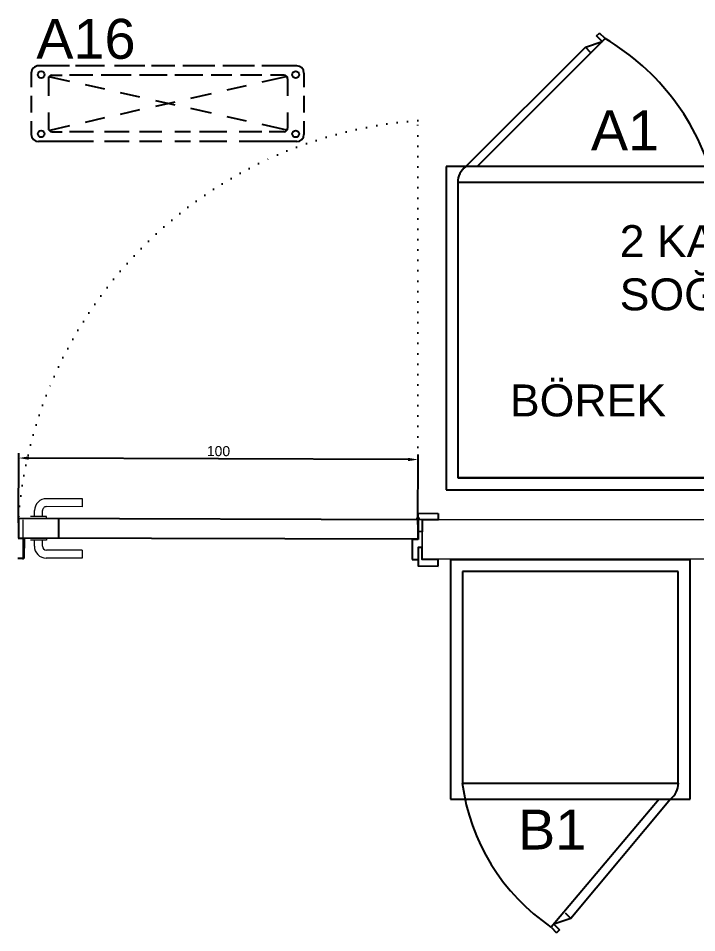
# Model space of a CAD drawing. Header units: millimetres. Extents: x 567392 to 582402, y 4512800 to 4518063.
# Drawn here: x 575947 to 576116.9, y 4514229 to 4514458.2 of the extents above; entities that cross this region are included whole.
import ezdxf

# ---------------------------------------------------------------- set-up
doc = ezdxf.new("R2010")
doc.units = ezdxf.units.MM
doc.linetypes.add('DOT', pattern=[0.25, 0, -0.25])
for name, color, linetype, lineweight in [('m fayans', 136, 'Continuous', 9), ('mkapı', 23, 'Continuous', 25), ('tefriş', 251, 'Continuous', 13), ('Yazi', 95, 'Continuous', 13), ('yücel-Ekipman', 4, 'Continuous', 25)]:
    doc.layers.add(name, color=color, linetype=linetype, lineweight=lineweight)
doc.layers.add('TEXT', color=3, linetype='Continuous')
doc.layers.add('yücel-poz no', color=7, linetype='Continuous')
doc.styles.add('ekp-yazı', font='Arial.ttf', dxfattribs={"height": 10})
doc.styles.get("Standard").update_dxf_attribs({"font": 'Arial.ttf'})
doc.dimstyles.new('ISO-25', dxfattribs={"dimtxt": 2.5, "dimasz": 2.5, "dimexe": 1.25, "dimexo": 0.625, "dimtad": 1, "dimtxsty": 'Standard', "dimcen": 2.5, "dimadec": 0, "dimazin": 0, "dimtfac": 1, "dimtmove": 0, "dimatfit": 3, "dimfxl": 1, "dimarcsym": 0})

# ---------------------------------------------------------------- blocks, each defined once
blk = doc.blocks.new('Frenox Depo Tipi Dolap Çift Kapı')
for p, q in [((0, 0), (0, 81)), ((0, 81), (70, 81)), ((140, 81), (70, 81)), ((140, 0), (140, 81)), ((70, 0), (0, 0)), ((70, 0), (140, 0))]:
    blk.add_line(p, q)
at = {"color": 251}
for p, q in [((3, 4), (3, 78)), ((3, 78), (137, 78)), ((137, 78), (73, 78)), ((137, 4), (137, 78)), ((67, 4), (3, 4)), ((73, 4), (137, 4))]:
    blk.add_line(p, q, dxfattribs=at)
at = {"color": 251, "linetype": 'Continuous'}
for p, q in [((67.05, 4), (2.95, 4)), ((72.95, 4), (137.05, 4)), ((4.95, 0), (34.89, -29.94)), ((7.78, 0), (39.83, -32.06)), ((132.22, 0), (100.17, -32.06)), ((135.05, 0), (105.11, -29.94)), ((36.3, -28.52), (34.89, -29.94)), ((103.7, -28.52), (105.11, -29.94)), ((34.89, -29.94), (39.13, -31.35)), ((39.13, -31.35), (37.71, -32.76)), ((39.83, -32.06), (38.42, -33.47)), ((100.17, -32.06), (101.58, -33.47)), ((105.11, -29.94), (100.87, -31.35)), ((100.87, -31.35), (102.29, -32.76)), ((37.71, -32.76), (38.42, -33.47)), ((102.29, -32.76), (101.58, -33.47))]:
    blk.add_line(p, q, dxfattribs=at)
at = {"linetype": 'Continuous'}
blk.add_line((67.05, 4), (72.95, 4), dxfattribs=at)
at = {"color": 251, "linetype": 'Continuous'}
for centre, radius, start, end in [((8.04, 4.05), 5.1, 180.5333, 232.5968), ((10.06, 18.71), 58.86, 300.387, 345.5223), ((129.94, 18.71), 58.86, 194.4777, 239.613), ((131.96, 4.05), 5.1, 307.4032, 359.4667)]:
    blk.add_arc(centre, radius, start, end, dxfattribs=at)
blk = doc.blocks.new('A$C03B0053C')
at = {"color": 4}
for p, q in [((1.81, 18.98), (16.24, 18.98)), ((19.31, 18.98), (26.17, 18.98)), ((28.41, 18.98), (32.35, 18.98)), ((35.58, 18.98), (41.14, 18.98)), ((43.72, 18.98), (49.93, 18.98)), ((52.68, 18.98), (66.45, 18.98)), ((0, 13.84), (0, 17.17)), ((68.27, 13.84), (68.27, 17.17)), ((0, 7.48), (0, 11.72)), ((68.27, 7.48), (68.27, 11.72)), ((0, 1.81), (0, 5.36)), ((68.27, 1.81), (68.27, 5.36)), ((1.81, 0), (10.52, 0)), ((12.36, 0), (20.28, 0)), ((22.28, 0), (30.35, 0)), ((32.35, 0), (38.17, 0)), ((39.84, 0), (47.45, 0)), ((49.93, 0), (57.21, 0)), ((58.72, 0), (66.45, 0))]:
    blk.add_line(p, q, dxfattribs=at)
at = {"color": 252}
for p, q in [((10.52, 16.5), (16.24, 16.5)), ((19.31, 16.5), (26.17, 16.5)), ((28.41, 16.5), (32.35, 16.5)), ((35.58, 16.5), (41.14, 16.5)), ((43.72, 16.5), (49.93, 16.5)), ((52.68, 16.5), (58.72, 16.5)), ((58.72, 15.06), (63.63, 16.18)), ((4.09, 11.72), (4.09, 15.59)), ((10.52, 14.63), (4.34, 16.02)), ((49.93, 13.06), (54.78, 14.17)), ((64, 11.72), (64, 15.59)), ((19.31, 12.66), (14.46, 13.75)), ((28.41, 10.62), (23.25, 11.78)), ((41.14, 11.06), (45.99, 12.17)), ((32.35, 9.06), (37.2, 10.17)), ((37.2, 8.65), (32.35, 9.74)), ((4.09, 3.22), (4.09, 7.48)), ((23.25, 6.99), (28.41, 8.17)), ((45.99, 6.68), (41.14, 7.77)), ((64, 3.22), (64, 7.48)), ((14.46, 4.99), (19.31, 6.1)), ((54.78, 4.71), (49.93, 5.8)), ((4.5, 2.73), (10.52, 4.1)), ((10.52, 2.31), (15.92, 2.31)), ((18.02, 2.31), (23.25, 2.31)), ((25.33, 2.31), (32.35, 2.31)), ((34.28, 2.31), (41.14, 2.31)), ((43.24, 2.31), (50.74, 2.31)), ((52.84, 2.31), (58.72, 2.31)), ((63.63, 2.73), (58.72, 3.83))]:
    blk.add_line(p, q, dxfattribs=at)
at = {"color": 4}
for centre in [(2.07, 17.06), (65.79, 17.06), (2.07, 2.22), (65.79, 2.22)]:
    blk.add_circle(centre, 0.848, dxfattribs=at)
for centre, start, end in [((1.81, 17.17), 90, 180), ((66.45, 17.17), 0, 90), ((1.81, 1.81), 180, 270), ((66.45, 1.81), 270, 0)]:
    blk.add_arc(centre, 1.81, start, end, dxfattribs=at)
at = {"color": 252}
for centre, start, end in [((4.99, 15.59), 90, 180), ((63.09, 15.59), 0, 90), ((4.99, 3.22), 180, 270), ((63.09, 3.22), 270, 0)]:
    blk.add_arc(centre, 0.907, start, end, dxfattribs=at)
at = {"layer": 'TEXT', "color": 252}
for p, q in [((4.99, 16.5), (8.7, 16.5)), ((63.09, 16.5), (60.52, 16.5)), ((4.99, 2.31), (8.37, 2.31)), ((63.09, 2.31), (60.52, 2.31))]:
    blk.add_line(p, q, dxfattribs=at)
blk = doc.blocks.new('SİNEK ÖLDÜRÜCÜ')
at = {"linetype": 'Continuous'}
blk.add_blockref('A$C03B0053C', (118080.87, -9739.3), dxfattribs=at)
blk = doc.blocks.new('*D504')
at = {"color": 0, "lineweight": -2, "transparency": 16777216}
for p, q in [((575947.09, 4514331.73), (575947.15, 4514349.22)), ((576044.65, 4514347.61), (575949.65, 4514347.96)), ((576047.09, 4514331.36), (576047.15, 4514348.85))]:
    blk.add_line(p, q, dxfattribs=at)
at = {"color": 0, "transparency": 16777216}
for points in [[(575949.65, 4514348.38), (575949.65, 4514347.55), (575947.15, 4514347.97)], [(576044.65, 4514348.02), (576044.65, 4514347.19), (576047.15, 4514347.6)]]:
    blk.add_solid(points, dxfattribs=at)
at = {"layer": 'Defpoints', "color": 0, "transparency": 16777216}
for p in [(575947.15, 4514347.97), (575947.08, 4514331.11), (576047.08, 4514330.73)]:
    blk.add_point(p, dxfattribs=at)
at = {"color": 0, "transparency": 16777216, "insert": (575997.16, 4514349.69), "char_height": 2.5, "attachment_point": 5, "rotation": 359.7837}
blk.add_mtext('100', dxfattribs=at)
blk = doc.blocks.new('Frenox 400lt Dolap')
for p, q in [((0, 60), (-60, 60)), ((-60, 60), (-60, 0)), ((0, 0), (0, 60)), ((-60, 0), (0, 0))]:
    blk.add_line(p, q)
at = {"color": 251}
for p, q in [((-3, 57), (-57, 57)), ((-57, 57), (-57, 4)), ((-3, 4), (-3, 57)), ((-57, 4), (-3, 4))]:
    blk.add_line(p, q, dxfattribs=at)
at = {"color": 251, "linetype": 'Continuous'}
for p, q in [((-57.05, 4), (-2.95, 4)), ((-7.78, 0), (-34.83, -32.06)), ((-4.95, 0), (-29.89, -29.94)), ((-31.3, -28.52), (-29.89, -29.94)), ((-34.83, -32.06), (-33.42, -33.47)), ((-29.89, -29.94), (-34.13, -31.35)), ((-34.13, -31.35), (-32.71, -32.76)), ((-32.71, -32.76), (-33.42, -33.47))]:
    blk.add_line(p, q, dxfattribs=at)
for centre, radius, start, end in [((-5.51, 10.88), 52, 187.6083, 235.6681), ((-8.04, 4.05), 5.1, 307.4032, 359.4667)]:
    blk.add_arc(centre, radius, start, end, dxfattribs=at)

msp = doc.modelspace()

# ---------------------------------------------------------------- linework, layer by layer
at = {"linetype": 'DOT', "ltscale": 10}
msp.add_line((576047.091, 4514332.524), (576047.091, 4514432.524), dxfattribs=at)
msp.add_arc((576054.852, 4514324.741), 108.062, 94.11844, 175.71328, dxfattribs=at)
at = {"layer": 'm fayans'}
for p, q in [((575963.11, 4514337.758), (575954.11, 4514337.792)), ((575963.103, 4514335.758), (575963.11, 4514337.758)), ((575951.093, 4514333.303), (575951.099, 4514334.803)), ((575953.093, 4514333.296), (575953.099, 4514334.796)), ((575963.103, 4514335.758), (575954.103, 4514335.792)), ((575954.093, 4514333.292), (575950.093, 4514333.307)), ((575954.091, 4514332.792), (575954.093, 4514333.292)), ((576046.794, 4514332.879), (576047.523, 4514332.876)), ((576047.141, 4514332.519), (576047.143, 4514333.221)), ((575954.071, 4514327.392), (575950.071, 4514327.407)), ((575951.065, 4514325.903), (575951.071, 4514327.403)), ((575953.065, 4514325.896), (575953.071, 4514327.396)), ((575954.073, 4514327.892), (575954.071, 4514327.392)), ((575963.061, 4514324.858), (575954.061, 4514324.892)), ((575963.061, 4514324.858), (575963.054, 4514322.858)), ((575963.054, 4514322.858), (575954.054, 4514322.892))]:
    msp.add_line(p, q, dxfattribs=at)
for centre, radius in [((576047.134, 4514332.878), 0.315), ((576047.142, 4514332.878), 0.175)]:
    msp.add_circle(centre, radius, dxfattribs=at)
for centre, radius, start, end in [((575954.099, 4514334.792), 3, 89.78366, 179.78366), ((575954.099, 4514334.792), 1, 89.78366, 179.78366), ((575954.065, 4514325.892), 3, 179.78366, 269.78366), ((575954.065, 4514325.892), 1, 179.78366, 269.78366)]:
    msp.add_arc(centre, radius, start, end, dxfattribs=at)
at = {"layer": 'mkapı'}
for p, q in [((575947.091, 4514332.818), (575947.073, 4514327.918)), ((576048.191, 4514332.52), (575947.091, 4514332.818)), ((575957.091, 4514332.78), (575957.073, 4514327.881)), ((576047.091, 4514332.524), (576047.072, 4514327.625)), ((576047.191, 4514332.524), (576047.172, 4514327.524)), ((575948.472, 4514327.813), (575946.972, 4514327.819)), ((576047.072, 4514327.625), (575947.073, 4514327.918)), ((575948.472, 4514327.813), (575948.454, 4514322.813)), ((576045.672, 4514327.53), (576045.653, 4514322.53)), ((575948.454, 4514322.813), (575946.954, 4514322.819)), ((576045.653, 4514322.53), (576047.153, 4514322.524))]:
    msp.add_line(p, q, dxfattribs=at)
for points in [[(576052.197, 4514334.105), (576052.191, 4514332.505), (576048.191, 4514332.52), (576048.179, 4514329.52), (576047.179, 4514329.524), (576047.197, 4514334.124)], [(576052.147, 4514320.905), (576052.153, 4514322.505), (576048.153, 4514322.52), (576048.164, 4514325.52), (576047.164, 4514325.524), (576047.147, 4514320.924)]]:
    msp.add_lwpolyline(points, close=True, dxfattribs=at)
msp.add_lwpolyline([(576047.172, 4514327.524), (576045.672, 4514327.53)], dxfattribs=at)
at = {"layer": 'tefriş'}
for p, q in [((575948.191, 4514332.52), (575948.191, 4514322.52)), ((576413.65, 4514332.52), (576048.191, 4514332.52)), ((576048.191, 4514322.52), (576048.191, 4514332.52)), ((576048.191, 4514332.52), (576048.191, 4514322.52)), ((576596.655, 4514323.005), (576048.191, 4514322.595))]:
    msp.add_line(p, q, dxfattribs=at)

# ---------------------------------------------------------------- block references
at = {"linetype": 'Continuous', "rotation": 180}
msp.add_blockref('SİNEK ÖLDÜRÜCÜ', (694099.427, 4504706.943), dxfattribs=at)
at = {"layer": 'yücel-Ekipman', "rotation": 179.9999999999545}
msp.add_blockref('Frenox Depo Tipi Dolap Çift Kapı', (576194.13, 4514421), dxfattribs=at)
at = {"layer": 'yücel-Ekipman'}
msp.add_blockref('Frenox 400lt Dolap', (576115.254, 4514262.505), dxfattribs=at)

# ---------------------------------------------------------------- texts
at = {"layer": 'Yazi', "lineweight": 25, "char_height": 8, "attachment_point": 1}
for s, insert in [('2 KAPAKLI\\PSOĞUTUCU', (576097.611, 4514406.322)), ('BÖREK', (576070.126, 4514366.407))]:
    msp.add_mtext_dynamic_manual_height_columns(s, width=229.03839, gutter_width=12.5, heights=[0], dxfattribs=dict(at, insert=insert))
at = {"layer": 'yücel-poz no', "char_height": 10, "attachment_point": 1, "style": 'ekp-yazı'}
for s, insert in [('A16', (575951.541, 4514458.01)), ('A1', (576090.416, 4514435.072)), ('B1', (576072.16, 4514259.877))]:
    msp.add_mtext_dynamic_manual_height_columns(s, width=12.08661, gutter_width=60, heights=[0], dxfattribs=dict(at, insert=insert))

# ---------------------------------------------------------------- dimensions: what is measured, and where the dimension line sits
dim = msp.add_aligned_dim(p1=(576047.084, 4514330.73), p2=(575947.085, 4514331.108), distance=-16.867, dimstyle='ISO-25')
dim.commit()
dim.dimension.update_dxf_attribs({"geometry": '*D504', "text_midpoint": (575997.155, 4514349.687)})

doc.saveas('drawing.dxf')
